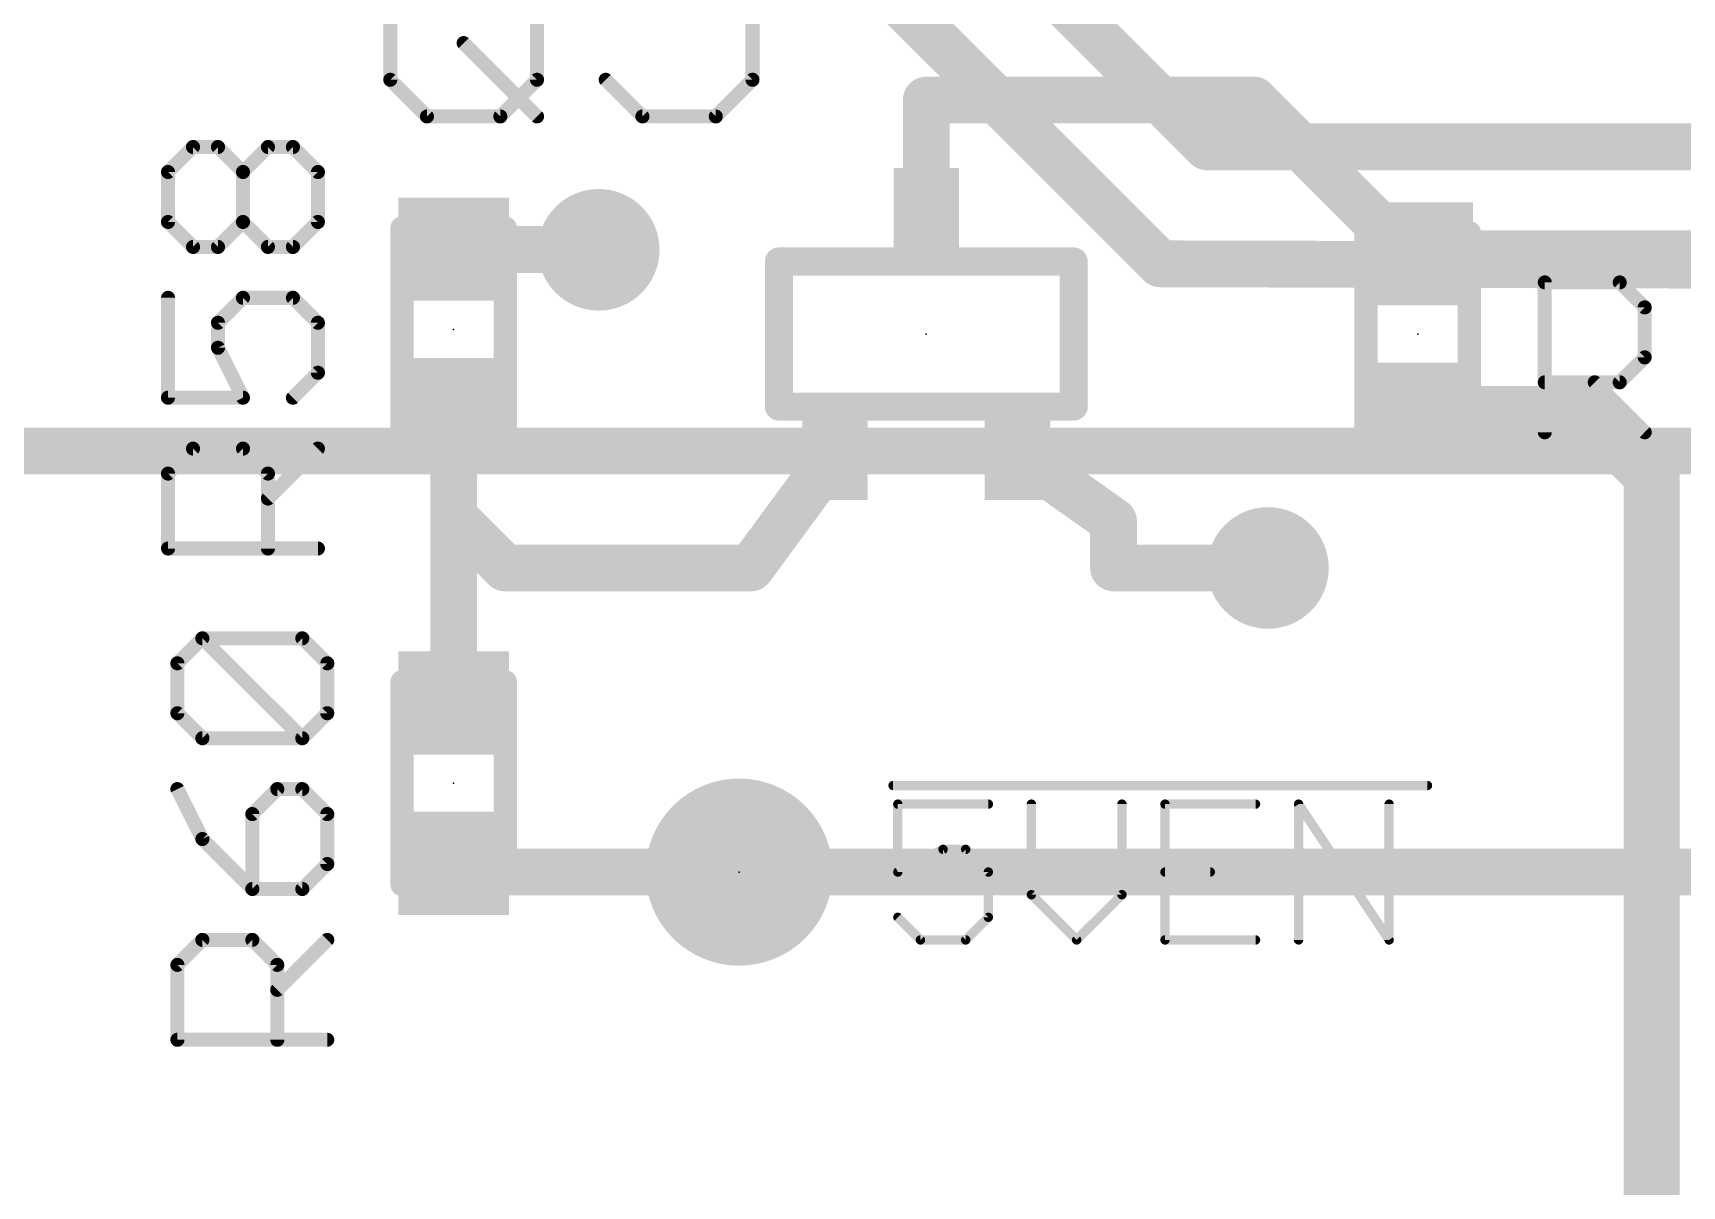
# Model space of a CAD drawing. Extents: x -19 to 124, y 0 to 88.
# Drawn here: x 13.57 to 22.52, y 62.68 to 68.94 of the extents above; entities that cross this region are included whole.
import ezdxf

# ---------------------------------------------------------------- set-up
doc = ezdxf.new("R2010")
doc.units = 0
for name, color, linetype in [('1', 12, 'CONTINUOUS'), ('16', 132, 'CONTINUOUS'), ('17', 110, 'CONTINUOUS'), ('18', 110, 'CONTINUOUS'), ('21', 253, 'CONTINUOUS'), ('23', 53, 'CONTINUOUS'), ('25', 253, 'CONTINUOUS')]:
    doc.layers.add(name, color=color, linetype=linetype)

# ---------------------------------------------------------------- blocks, each defined once
blk = doc.blocks.new('ROUNDP')
at = {"const_width": 0.5}
blk.add_lwpolyline([(0, -0.25, 1), (0, 0.25, 1), (0, -0.25)], format="xyb", dxfattribs=at)
blk = doc.blocks.new('RECT')
blk.add_solid([(-0.5, -0.5), (0.5, -0.5), (-0.5, 0.5), (0.5, 0.5)])
blk = doc.blocks.new('ROUNDV')
at = {"const_width": 0.5}
blk.add_lwpolyline([(0, -0.25, 1), (0, 0.25, 1), (0, -0.25)], format="xyb", dxfattribs=at)

msp = doc.modelspace()

# ---------------------------------------------------------------- linework, layer by layer
at = {"layer": '1'}
for points, const_width in [([(20.193, 68.58), (18.415, 68.58)], 0.254), ([(18.415, 68.58), (18.415, 67.9577)], 0.254), ([(21.028, 67.745), (20.193, 68.58)], 0.254), ([(15.8496, 67.7704), (15.8464, 67.7704)], 0.254), ([(15.8464, 67.7704), (16.637, 67.7672)], 0.254), ([(21.082, 67.745), (21.028, 67.745)], 0.254), ([(21.082, 67.745), (23.041, 67.745)], 0.254), ([(15.8496, 66.9004), (15.8496, 66.3194)], 0.254), ([(15.8496, 65.3066), (15.8496, 66.9004)], 0.254), ([(21.082, 66.875), (22.025, 66.875)], 0.3048), ([(22.025, 66.875), (22.352, 66.548)], 0.3048), ([(17.4625, 66.04), (17.9197, 66.6623)], 0.254), ([(18.9103, 66.6623), (19.431, 66.294)], 0.254), ([(22.352, 66.548), (22.352, 58.42)], 0.3048), ([(15.8496, 66.3194), (16.129, 66.04)], 0.254), ([(19.431, 66.294), (19.431, 66.04)], 0.254), ([(16.129, 66.04), (17.4625, 66.04)], 0.254), ([(19.431, 66.04), (20.2692, 66.04)], 0.254), ([(15.8496, 64.4366), (15.8496, 64.389)], 0.254), ([(15.8496, 64.389), (17.399, 64.389)], 0.254)]:
    msp.add_lwpolyline(points, dxfattribs=dict(at, const_width=const_width))
for points, const_width in [([(18.415, 68.6435, 1), (18.415, 68.5165)], 0.127), ([(18.4785, 68.58, 1), (18.3515, 68.58)], 0.127), ([(20.2379, 68.6249, 1), (20.1481, 68.5351)], 0.127), ([(20.193, 68.5165, 1), (20.193, 68.6435)], 0.127), ([(18.3515, 67.9577, 1), (18.4785, 67.9577)], 0.127), ([(15.8464, 67.8339, 1), (15.8464, 67.7069)], 0.127), ([(15.8467, 67.8339, 1), (15.8461, 67.7069)], 0.127), ([(15.8496, 67.7069, 1), (15.8496, 67.8339)], 0.127), ([(16.6367, 67.7037, 1), (16.6373, 67.8307)], 0.127), ([(21.028, 67.8085, 1), (21.028, 67.6815)], 0.127), ([(20.9831, 67.7001, 1), (21.0729, 67.7899)], 0.127), ([(21.082, 67.8085, 1), (21.082, 67.6815)], 0.127), ([(21.082, 67.6815, 1), (21.082, 67.8085)], 0.127), ([(15.9131, 66.9004, 1), (15.7861, 66.9004)], 0.127), ([(15.9131, 66.9004, 1), (15.7861, 66.9004)], 0.127), ([(21.082, 66.9512, 1), (21.082, 66.7988)], 0.1524), ([(22.0789, 66.9289, 1), (21.9711, 66.8211)], 0.1524), ([(22.025, 66.7988, 1), (22.025, 66.9512)], 0.1524), ([(17.9709, 66.6247, 1), (17.8685, 66.6999)], 0.127), ([(18.947, 66.7141, 1), (18.8736, 66.6105)], 0.127), ([(22.4282, 66.548, 1), (22.2758, 66.548)], 0.1524), ([(22.2981, 66.4941, 1), (22.4059, 66.6019)], 0.1524), ([(15.8945, 66.3643, 1), (15.8047, 66.2745)], 0.127), ([(19.4945, 66.294, 1), (19.3675, 66.294)], 0.127), ([(19.3943, 66.2422, 1), (19.4677, 66.3458)], 0.127), ([(15.7861, 66.3194, 1), (15.9131, 66.3194)], 0.127), ([(16.129, 66.1035, 1), (16.129, 65.9765)], 0.127), ([(16.0841, 65.9951, 1), (16.1739, 66.0849)], 0.127), ([(17.4113, 66.0776, 1), (17.5137, 66.0024)], 0.127), ([(17.4625, 65.9765, 1), (17.4625, 66.1035)], 0.127), ([(19.431, 66.1035, 1), (19.431, 65.9765)], 0.127), ([(20.2692, 65.9765, 1), (20.2692, 66.1035)], 0.127), ([(19.3675, 66.04, 1), (19.4945, 66.04)], 0.127), ([(15.7861, 65.3066, 1), (15.9131, 65.3066)], 0.127), ([(15.9131, 64.4366, 1), (15.7861, 64.4366)], 0.127), ([(15.8496, 64.4525, 1), (15.8496, 64.3255)], 0.127), ([(15.7861, 64.389, 1), (15.9131, 64.389)], 0.127), ([(17.399, 64.3255, 1), (17.399, 64.4525)], 0.127)]:
    msp.add_lwpolyline(points, format="xyb", dxfattribs=dict(at, const_width=const_width))
at = {"layer": '16', "const_width": 0.254}
for points in [[(18.034, 70.231), (19.939, 68.326)], [(18.161, 69.215), (19.685, 67.691)], [(19.939, 68.326), (41.275, 68.326)], [(19.685, 67.691), (40.005, 67.6402)], [(12.065, 66.675), (23.876, 66.675)], [(17.399, 64.389), (39.116, 64.389)]]:
    msp.add_lwpolyline(points, dxfattribs=at)
at = {"layer": '16', "const_width": 0.127}
for points in [[(19.939, 68.3895, 1), (19.939, 68.2625)], [(19.8941, 68.2811, 1), (19.9839, 68.3709)], [(19.6852, 67.7545, 1), (19.6848, 67.6275)], [(19.6401, 67.6461, 1), (19.7299, 67.7359)], [(17.399, 64.4525, 1), (17.399, 64.3255)]]:
    msp.add_lwpolyline(points, format="xyb", dxfattribs=at)
at = {"layer": '21'}
for points, const_width in [([(15.5696, 66.7854), (15.5696, 67.8854)], 0.127), ([(16.1296, 66.7854), (16.1296, 67.8854)], 0.127), ([(20.802, 66.76), (20.802, 67.86)], 0.127), ([(21.362, 66.76), (21.362, 67.86)], 0.127), ([(19.2151, 67.7037), (17.6149, 67.7037)], 0.1524), ([(17.6149, 67.7037), (17.6149, 66.9163)], 0.1524), ([(19.2151, 66.9163), (19.2151, 67.7037)], 0.1524), ([(17.6149, 66.9163), (19.2151, 66.9163)], 0.1524), ([(15.5696, 65.4216), (15.5696, 64.3216)], 0.127), ([(16.1296, 65.4216), (16.1296, 64.3216)], 0.127)]:
    msp.add_lwpolyline(points, dxfattribs=dict(at, const_width=const_width))
for points, const_width in [([(15.6014, 67.8854, 1), (15.5379, 67.8854)], 0.0635), ([(16.1613, 67.8854, 1), (16.0979, 67.8854)], 0.0635), ([(20.8337, 67.86, 1), (20.7703, 67.86)], 0.0635), ([(21.3938, 67.86, 1), (21.3303, 67.86)], 0.0635), ([(17.6149, 67.7418, 1), (17.6149, 67.6656)], 0.0762), ([(17.653, 67.7037, 1), (17.5768, 67.7037)], 0.0762), ([(19.2532, 67.7037, 1), (19.177, 67.7037)], 0.0762), ([(19.2151, 67.6656, 1), (19.2151, 67.7418)], 0.0762), ([(17.6149, 66.9544, 1), (17.6149, 66.8782)], 0.0762), ([(17.5768, 66.9163, 1), (17.653, 66.9163)], 0.0762), ([(19.177, 66.9163, 1), (19.2532, 66.9163)], 0.0762), ([(19.2151, 66.8782, 1), (19.2151, 66.9544)], 0.0762), ([(15.5379, 66.7854, 1), (15.6014, 66.7854)], 0.0635), ([(16.0979, 66.7854, 1), (16.1613, 66.7854)], 0.0635), ([(20.7703, 66.76, 1), (20.8337, 66.76)], 0.0635), ([(21.3303, 66.76, 1), (21.3938, 66.76)], 0.0635), ([(15.6014, 65.4216, 1), (15.5379, 65.4216)], 0.0635), ([(16.1613, 65.4216, 1), (16.0979, 65.4216)], 0.0635), ([(15.5379, 64.3216, 1), (15.6014, 64.3216)], 0.0635), ([(16.0979, 64.3216, 1), (16.1613, 64.3216)], 0.0635)]:
    msp.add_lwpolyline(points, format="xyb", dxfattribs=dict(at, const_width=const_width))
at = {"layer": '23'}
for p in [(15.8496, 67.3354), (18.415, 67.31), (21.082, 67.31), (15.8496, 64.8716), (17.399, 64.389)]:
    msp.add_point(p, dxfattribs=at)
at = {"layer": '25'}
for points, const_width in [([(15.5057, 68.6902), (15.5057, 69.4868)], 0.0762), ([(16.3023, 69.4868), (16.3023, 68.6902)], 0.0762), ([(17.4716, 68.6902), (17.4716, 69.4868)], 0.0762), ([(15.904, 68.8894), (16.3023, 68.4911)], 0.0762), ([(15.7048, 68.4911), (15.5057, 68.6902)], 0.0762), ([(16.3023, 68.6902), (16.1031, 68.4911)], 0.0762), ([(16.6751, 68.6902), (16.8742, 68.4911)], 0.0762), ([(17.2725, 68.4911), (17.4716, 68.6902)], 0.0762), ([(16.1031, 68.4911), (15.7048, 68.4911)], 0.0762), ([(16.8742, 68.4911), (17.2725, 68.4911)], 0.0762), ([(14.2995, 68.1895), (14.4351, 68.3251)], 0.0762), ([(14.4351, 68.3251), (14.5707, 68.3251)], 0.0762), ([(14.5707, 68.3251), (14.7063, 68.1895)], 0.0762), ([(14.7063, 68.1895), (14.8418, 68.3251)], 0.0762), ([(14.8418, 68.3251), (14.9774, 68.3251)], 0.0762), ([(14.9774, 68.3251), (15.113, 68.1895)], 0.0762), ([(14.2995, 67.9184), (14.2995, 68.1895)], 0.0762), ([(14.7063, 67.9184), (14.7063, 68.1895)], 0.0762), ([(15.113, 68.1895), (15.113, 67.9184)], 0.0762), ([(14.4351, 67.7828), (14.2995, 67.9184)], 0.0762), ([(14.7063, 67.9184), (14.5707, 67.7828)], 0.0762), ([(14.8418, 67.7828), (14.7063, 67.9184)], 0.0762), ([(15.113, 67.9184), (14.9774, 67.7828)], 0.0762), ([(14.5707, 67.7828), (14.4351, 67.7828)], 0.0762), ([(14.9774, 67.7828), (14.8418, 67.7828)], 0.0762), ([(21.7718, 66.7766), (21.7718, 67.5901)], 0.0762), ([(21.7718, 67.5901), (22.1786, 67.5901)], 0.0762), ([(22.1786, 67.5901), (22.3142, 67.4545)], 0.0762), ([(14.2995, 67.5065), (14.2995, 66.9642)], 0.0762), ([(14.5707, 67.371), (14.7063, 67.5065)], 0.0762), ([(14.7063, 67.5065), (14.9774, 67.5065)], 0.0762), ([(14.9774, 67.5065), (15.113, 67.371)], 0.0762), ([(22.3142, 67.4545), (22.3142, 67.1833)], 0.0762), ([(14.5707, 67.2354), (14.5707, 67.371)], 0.0762), ([(15.113, 67.371), (15.113, 67.0998)], 0.0762), ([(14.7063, 66.9642), (14.5707, 67.2354)], 0.0762), ([(22.3142, 67.1833), (22.1786, 67.0478)], 0.0762), ([(15.113, 67.0998), (14.9774, 66.9642)], 0.0762), ([(22.1786, 67.0478), (21.7718, 67.0478)], 0.0762), ([(22.043, 67.0478), (22.3142, 66.7766)], 0.0762), ([(14.2995, 66.9642), (14.7063, 66.9642)], 0.0762), ([(14.2995, 66.5524), (14.4351, 66.688)], 0.0762), ([(14.4351, 66.688), (14.7063, 66.688)], 0.0762), ([(14.7063, 66.688), (14.8418, 66.5524)], 0.0762), ([(14.8418, 66.4168), (15.113, 66.688)], 0.0762), ([(14.2995, 66.1456), (14.2995, 66.5524)], 0.0762), ([(14.8418, 66.5524), (14.8418, 66.1456)], 0.0762), ([(15.113, 66.1456), (14.2995, 66.1456)], 0.0762), ([(14.3503, 65.5225), (14.4859, 65.6581)], 0.0762), ([(14.4859, 65.6581), (15.0282, 65.6581)], 0.0762), ([(15.0282, 65.1158), (14.4859, 65.6581)], 0.0762), ([(15.0282, 65.6581), (15.1638, 65.5225)], 0.0762), ([(14.3503, 65.2514), (14.3503, 65.5225)], 0.0762), ([(15.1638, 65.5225), (15.1638, 65.2514)], 0.0762), ([(14.4859, 65.1158), (14.3503, 65.2514)], 0.0762), ([(15.1638, 65.2514), (15.0282, 65.1158)], 0.0762), ([(15.0282, 65.1158), (14.4859, 65.1158)], 0.0762), ([(14.3503, 64.8395), (14.4859, 64.5684)], 0.0762), ([(14.8926, 64.8395), (14.7571, 64.704)], 0.0762), ([(15.0282, 64.8395), (14.8926, 64.8395)], 0.0762), ([(15.1638, 64.704), (15.0282, 64.8395)], 0.0762), ([(18.2349, 64.8589), (21.1351, 64.8589)], 0.0508), ([(14.7571, 64.704), (14.7571, 64.2972)], 0.0762), ([(15.1638, 64.4328), (15.1638, 64.704)], 0.0762), ([(18.7518, 64.7579), (18.2603, 64.7579)], 0.0508), ([(18.2603, 64.7579), (18.2603, 64.3893)], 0.0508), ([(18.9854, 64.7579), (18.9854, 64.2664)], 0.0508), ([(19.4769, 64.2664), (19.4769, 64.7579)], 0.0508), ([(20.2019, 64.7579), (19.7104, 64.7579)], 0.0508), ([(19.7104, 64.7579), (19.7104, 64.0207)], 0.0508), ([(20.4354, 64.0207), (20.4354, 64.7579)], 0.0508), ([(20.4354, 64.7579), (20.9269, 64.0207)], 0.0508), ([(20.9269, 64.0207), (20.9269, 64.7579)], 0.0508), ([(14.4859, 64.5684), (14.7571, 64.2972)], 0.0762), ([(18.2603, 64.3893), (18.5061, 64.5122)], 0.0508), ([(18.5061, 64.5122), (18.629, 64.5122)], 0.0508), ([(18.629, 64.5122), (18.7518, 64.3893)], 0.0508), ([(15.0282, 64.2972), (15.1638, 64.4328)], 0.0762), ([(18.7518, 64.3893), (18.7518, 64.1436)], 0.0508), ([(19.7104, 64.3893), (19.9561, 64.3893)], 0.0508), ([(14.7571, 64.2972), (15.0282, 64.2972)], 0.0762), ([(18.9854, 64.2664), (19.2311, 64.0207)], 0.0508), ([(19.2311, 64.0207), (19.4769, 64.2664)], 0.0508), ([(18.3832, 64.0207), (18.2603, 64.1436)], 0.0508), ([(18.7518, 64.1436), (18.629, 64.0207)], 0.0508), ([(14.3503, 63.8854), (14.4859, 64.021)], 0.0762), ([(14.4859, 64.021), (14.7571, 64.021)], 0.0762), ([(14.7571, 64.021), (14.8926, 63.8854)], 0.0762), ([(14.8926, 63.7498), (15.1638, 64.021)], 0.0762), ([(18.629, 64.0207), (18.3832, 64.0207)], 0.0508), ([(19.7104, 64.0207), (20.2019, 64.0207)], 0.0508), ([(14.3503, 63.4786), (14.3503, 63.8854)], 0.0762), ([(14.8926, 63.8854), (14.8926, 63.4786)], 0.0762), ([(15.1638, 63.4786), (14.3503, 63.4786)], 0.0762)]:
    msp.add_lwpolyline(points, dxfattribs=dict(at, const_width=const_width))
for points, const_width in [([(15.9174, 68.9028, 1), (15.8905, 68.8759)], 0.0381), ([(15.5192, 68.7037, 1), (15.4922, 68.6768)], 0.0381), ([(15.4867, 68.6902, 1), (15.5248, 68.6902)], 0.0381), ([(16.2832, 68.6902, 1), (16.3213, 68.6902)], 0.0381), ([(16.3157, 68.6768, 1), (16.2888, 68.7037)], 0.0381), ([(16.6886, 68.7037, 1), (16.6616, 68.6768)], 0.0381), ([(17.4526, 68.6902, 1), (17.4907, 68.6902)], 0.0381), ([(17.4851, 68.6768, 1), (17.4582, 68.7037)], 0.0381), ([(15.7048, 68.5101, 1), (15.7048, 68.4721)], 0.0381), ([(15.6914, 68.4776, 1), (15.7183, 68.5046)], 0.0381), ([(16.0896, 68.5046, 1), (16.1166, 68.4776)], 0.0381), ([(16.1031, 68.4721, 1), (16.1031, 68.5101)], 0.0381), ([(16.2888, 68.4776, 1), (16.3157, 68.5046)], 0.0381), ([(16.8742, 68.5101, 1), (16.8742, 68.4721)], 0.0381), ([(16.8608, 68.4776, 1), (16.8877, 68.5046)], 0.0381), ([(17.259, 68.5046, 1), (17.286, 68.4776)], 0.0381), ([(17.2725, 68.4721, 1), (17.2725, 68.5101)], 0.0381), ([(14.4351, 68.3442, 1), (14.4351, 68.3061)], 0.0381), ([(14.4486, 68.3116, 1), (14.4216, 68.3386)], 0.0381), ([(14.5841, 68.3386, 1), (14.5572, 68.3116)], 0.0381), ([(14.5707, 68.3061, 1), (14.5707, 68.3442)], 0.0381), ([(14.8418, 68.3442, 1), (14.8418, 68.3061)], 0.0381), ([(14.8553, 68.3116, 1), (14.8284, 68.3386)], 0.0381), ([(14.9909, 68.3386, 1), (14.9639, 68.3116)], 0.0381), ([(14.9774, 68.3061, 1), (14.9774, 68.3442)], 0.0381), ([(14.3186, 68.1895, 1), (14.2805, 68.1895)], 0.0381), ([(14.286, 68.203, 1), (14.313, 68.1761)], 0.0381), ([(14.7253, 68.1895, 1), (14.6872, 68.1895)], 0.0381), ([(14.6928, 68.203, 1), (14.7197, 68.1761)], 0.0381), ([(14.6928, 68.1761, 1), (14.7197, 68.203)], 0.0381), ([(15.1321, 68.1895, 1), (15.094, 68.1895)], 0.0381), ([(15.0995, 68.1761, 1), (15.1265, 68.203)], 0.0381), ([(14.313, 67.9318, 1), (14.286, 67.9049)], 0.0381), ([(14.2805, 67.9184, 1), (14.3186, 67.9184)], 0.0381), ([(14.7197, 67.9318, 1), (14.6928, 67.9049)], 0.0381), ([(14.6872, 67.9184, 1), (14.7253, 67.9184)], 0.0381), ([(14.7197, 67.9049, 1), (14.6928, 67.9318)], 0.0381), ([(15.094, 67.9184, 1), (15.1321, 67.9184)], 0.0381), ([(15.1265, 67.9049, 1), (15.0995, 67.9318)], 0.0381), ([(14.4351, 67.8018, 1), (14.4351, 67.7637)], 0.0381), ([(14.4216, 67.7693, 1), (14.4486, 67.7963)], 0.0381), ([(14.5572, 67.7963, 1), (14.5841, 67.7693)], 0.0381), ([(14.5707, 67.7637, 1), (14.5707, 67.8018)], 0.0381), ([(14.8418, 67.8018, 1), (14.8418, 67.7637)], 0.0381), ([(14.8284, 67.7693, 1), (14.8553, 67.7963)], 0.0381), ([(14.9639, 67.7963, 1), (14.9909, 67.7693)], 0.0381), ([(14.9774, 67.7637, 1), (14.9774, 67.8018)], 0.0381), ([(21.7718, 67.6091, 1), (21.7718, 67.571)], 0.0381), ([(21.7909, 67.5901, 1), (21.7528, 67.5901)], 0.0381), ([(22.192, 67.6036, 1), (22.1651, 67.5766)], 0.0381), ([(22.1786, 67.571, 1), (22.1786, 67.6091)], 0.0381), ([(14.3186, 67.5065, 1), (14.2805, 67.5065)], 0.0381), ([(14.7063, 67.5256, 1), (14.7063, 67.4875)], 0.0381), ([(14.7197, 67.4931, 1), (14.6928, 67.52)], 0.0381), ([(14.9909, 67.52, 1), (14.9639, 67.4931)], 0.0381), ([(14.9774, 67.4875, 1), (14.9774, 67.5256)], 0.0381), ([(22.3332, 67.4545, 1), (22.2951, 67.4545)], 0.0381), ([(22.3007, 67.441, 1), (22.3276, 67.468)], 0.0381), ([(14.5897, 67.371, 1), (14.5516, 67.371)], 0.0381), ([(14.5572, 67.3844, 1), (14.5841, 67.3575)], 0.0381), ([(15.1321, 67.371, 1), (15.094, 67.371)], 0.0381), ([(15.0995, 67.3575, 1), (15.1265, 67.3844)], 0.0381), ([(14.5877, 67.2439, 1), (14.5536, 67.2269)], 0.0381), ([(14.5516, 67.2354, 1), (14.5897, 67.2354)], 0.0381), ([(22.3276, 67.1699, 1), (22.3007, 67.1968)], 0.0381), ([(15.1265, 67.0863, 1), (15.0995, 67.1133)], 0.0381), ([(22.2951, 67.1833, 1), (22.3332, 67.1833)], 0.0381), ([(15.094, 67.0998, 1), (15.1321, 67.0998)], 0.0381), ([(21.7718, 67.0668, 1), (21.7718, 67.0287)], 0.0381), ([(22.0565, 67.0612, 1), (22.0295, 67.0343)], 0.0381), ([(22.1651, 67.0612, 1), (22.192, 67.0343)], 0.0381), ([(22.1786, 67.0287, 1), (22.1786, 67.0668)], 0.0381), ([(14.2995, 66.9833, 1), (14.2995, 66.9452)], 0.0381), ([(14.2805, 66.9642, 1), (14.3186, 66.9642)], 0.0381), ([(14.6892, 66.9557, 1), (14.7233, 66.9727)], 0.0381), ([(14.7063, 66.9452, 1), (14.7063, 66.9833)], 0.0381), ([(14.9639, 66.9777, 1), (14.9909, 66.9507)], 0.0381), ([(21.7528, 66.7766, 1), (21.7909, 66.7766)], 0.0381), ([(22.3007, 66.7631, 1), (22.3276, 66.7901)], 0.0381), ([(14.4351, 66.707, 1), (14.4351, 66.6689)], 0.0381), ([(14.4486, 66.6745, 1), (14.4216, 66.7014)], 0.0381), ([(14.7197, 66.7014, 1), (14.6928, 66.6745)], 0.0381), ([(14.7063, 66.6689, 1), (14.7063, 66.707)], 0.0381), ([(15.1265, 66.6745, 1), (15.0995, 66.7014)], 0.0381), ([(14.3186, 66.5524, 1), (14.2805, 66.5524)], 0.0381), ([(14.8609, 66.5524, 1), (14.8228, 66.5524)], 0.0381), ([(14.286, 66.5658, 1), (14.313, 66.5389)], 0.0381), ([(14.8284, 66.5389, 1), (14.8553, 66.5658)], 0.0381), ([(14.8284, 66.4303, 1), (14.8553, 66.4033)], 0.0381), ([(14.2995, 66.1647, 1), (14.2995, 66.1266)], 0.0381), ([(14.2805, 66.1456, 1), (14.3186, 66.1456)], 0.0381), ([(14.8228, 66.1456, 1), (14.8609, 66.1456)], 0.0381), ([(15.113, 66.1266, 1), (15.113, 66.1647)], 0.0381), ([(14.4859, 65.6772, 1), (14.4859, 65.6391)], 0.0381), ([(14.4994, 65.6716, 1), (14.4724, 65.6446)], 0.0381), ([(14.4994, 65.6446, 1), (14.4724, 65.6716)], 0.0381), ([(15.0417, 65.6716, 1), (15.0147, 65.6446)], 0.0381), ([(15.0282, 65.6391, 1), (15.0282, 65.6772)], 0.0381), ([(14.3368, 65.536, 1), (14.3638, 65.5091)], 0.0381), ([(14.3694, 65.5225, 1), (14.3313, 65.5225)], 0.0381), ([(15.1829, 65.5225, 1), (15.1448, 65.5225)], 0.0381), ([(15.1503, 65.5091, 1), (15.1773, 65.536)], 0.0381), ([(14.3638, 65.2648, 1), (14.3368, 65.2379)], 0.0381), ([(14.3313, 65.2514, 1), (14.3694, 65.2514)], 0.0381), ([(15.1448, 65.2514, 1), (15.1829, 65.2514)], 0.0381), ([(15.1773, 65.2379, 1), (15.1503, 65.2648)], 0.0381), ([(14.4859, 65.1348, 1), (14.4859, 65.0967)], 0.0381), ([(14.4724, 65.1023, 1), (14.4994, 65.1293)], 0.0381), ([(15.0147, 65.1293, 1), (15.0417, 65.1023)], 0.0381), ([(15.0147, 65.1023, 1), (15.0417, 65.1293)], 0.0381), ([(15.0282, 65.0967, 1), (15.0282, 65.1348)], 0.0381), ([(14.3673, 64.8481, 1), (14.3333, 64.831)], 0.0381), ([(14.8926, 64.8586, 1), (14.8926, 64.8205)], 0.0381), ([(14.9061, 64.8261, 1), (14.8792, 64.853)], 0.0381), ([(15.0417, 64.853, 1), (15.0147, 64.8261)], 0.0381), ([(15.0282, 64.8205, 1), (15.0282, 64.8586)], 0.0381), ([(18.2349, 64.8716, 1), (18.2349, 64.8462)], 0.0254), ([(21.1351, 64.8462, 1), (21.1351, 64.8716)], 0.0254), ([(14.7761, 64.704, 1), (14.738, 64.704)], 0.0381), ([(14.7436, 64.7174, 1), (14.7705, 64.6905)], 0.0381), ([(15.1829, 64.704, 1), (15.1448, 64.704)], 0.0381), ([(15.1503, 64.6905, 1), (15.1773, 64.7174)], 0.0381), ([(18.2603, 64.7706, 1), (18.2603, 64.7452)], 0.0254), ([(18.273, 64.7579, 1), (18.2476, 64.7579)], 0.0254), ([(18.7518, 64.7452, 1), (18.7518, 64.7706)], 0.0254), ([(18.9981, 64.7579, 1), (18.9727, 64.7579)], 0.0254), ([(19.4896, 64.7579, 1), (19.4642, 64.7579)], 0.0254), ([(19.7104, 64.7706, 1), (19.7104, 64.7452)], 0.0254), ([(19.7231, 64.7579, 1), (19.6977, 64.7579)], 0.0254), ([(20.2019, 64.7452, 1), (20.2019, 64.7706)], 0.0254), ([(20.4481, 64.7579, 1), (20.4227, 64.7579)], 0.0254), ([(20.446, 64.765, 1), (20.4249, 64.7509)], 0.0254), ([(20.9396, 64.7579, 1), (20.9142, 64.7579)], 0.0254), ([(14.4994, 64.5818, 1), (14.4724, 64.5549)], 0.0381), ([(14.4688, 64.5599, 1), (14.5029, 64.5769)], 0.0381), ([(18.5061, 64.5249, 1), (18.5061, 64.4995)], 0.0254), ([(18.5118, 64.5008, 1), (18.5004, 64.5235)], 0.0254), ([(18.6379, 64.5212, 1), (18.62, 64.5032)], 0.0254), ([(18.629, 64.4995, 1), (18.629, 64.5249)], 0.0254), ([(15.1448, 64.4328, 1), (15.1829, 64.4328)], 0.0381), ([(15.1773, 64.4193, 1), (15.1503, 64.4463)], 0.0381), ([(18.2476, 64.3893, 1), (18.273, 64.3893)], 0.0254), ([(18.2547, 64.4007, 1), (18.266, 64.378)], 0.0254), ([(18.7645, 64.3893, 1), (18.7391, 64.3893)], 0.0254), ([(18.7429, 64.3803, 1), (18.7608, 64.3983)], 0.0254), ([(19.7104, 64.402, 1), (19.7104, 64.3766)], 0.0254), ([(19.9561, 64.3766, 1), (19.9561, 64.402)], 0.0254), ([(14.738, 64.2972, 1), (14.7761, 64.2972)], 0.0381), ([(14.7571, 64.3163, 1), (14.7571, 64.2782)], 0.0381), ([(14.7436, 64.2837, 1), (14.7705, 64.3107)], 0.0381), ([(15.0147, 64.3107, 1), (15.0417, 64.2837)], 0.0381), ([(15.0282, 64.2782, 1), (15.0282, 64.3163)], 0.0381), ([(18.9944, 64.2754, 1), (18.9764, 64.2575)], 0.0254), ([(18.9727, 64.2664, 1), (18.9981, 64.2664)], 0.0254), ([(19.4642, 64.2664, 1), (19.4896, 64.2664)], 0.0254), ([(19.4858, 64.2575, 1), (19.4679, 64.2754)], 0.0254), ([(18.2693, 64.1525, 1), (18.2514, 64.1346)], 0.0254), ([(18.7391, 64.1436, 1), (18.7645, 64.1436)], 0.0254), ([(18.7608, 64.1346, 1), (18.7429, 64.1525)], 0.0254), ([(14.4859, 64.04, 1), (14.4859, 64.0019)], 0.0381), ([(14.4994, 64.0075, 1), (14.4724, 64.0344)], 0.0381), ([(14.7705, 64.0344, 1), (14.7436, 64.0075)], 0.0381), ([(14.7571, 64.0019, 1), (14.7571, 64.04)], 0.0381), ([(15.1773, 64.0075, 1), (15.1503, 64.0344)], 0.0381), ([(18.3832, 64.0334, 1), (18.3832, 64.008)], 0.0254), ([(18.3742, 64.0117, 1), (18.3922, 64.0297)], 0.0254), ([(18.62, 64.0297, 1), (18.6379, 64.0117)], 0.0254), ([(18.629, 64.008, 1), (18.629, 64.0334)], 0.0254), ([(19.2221, 64.0297, 1), (19.2401, 64.0117)], 0.0254), ([(19.2221, 64.0117, 1), (19.2401, 64.0297)], 0.0254), ([(19.7104, 64.0334, 1), (19.7104, 64.008)], 0.0254), ([(19.6977, 64.0207, 1), (19.7231, 64.0207)], 0.0254), ([(20.2019, 64.008, 1), (20.2019, 64.0334)], 0.0254), ([(20.4227, 64.0207, 1), (20.4481, 64.0207)], 0.0254), ([(20.9142, 64.0207, 1), (20.9396, 64.0207)], 0.0254), ([(20.9163, 64.0137, 1), (20.9375, 64.0277)], 0.0254), ([(14.3368, 63.8988, 1), (14.3638, 63.8719)], 0.0381), ([(14.3694, 63.8854, 1), (14.3313, 63.8854)], 0.0381), ([(14.9117, 63.8854, 1), (14.8736, 63.8854)], 0.0381), ([(14.8792, 63.8719, 1), (14.9061, 63.8988)], 0.0381), ([(14.8792, 63.7633, 1), (14.9061, 63.7363)], 0.0381), ([(14.3503, 63.4977, 1), (14.3503, 63.4596)], 0.0381), ([(14.3313, 63.4786, 1), (14.3694, 63.4786)], 0.0381), ([(14.8736, 63.4786, 1), (14.9117, 63.4786)], 0.0381), ([(15.1638, 63.4596, 1), (15.1638, 63.4977)], 0.0381)]:
    msp.add_lwpolyline(points, format="xyb", dxfattribs=dict(at, const_width=const_width))

# ---------------------------------------------------------------- block references
at = {"layer": '1', "xscale": 0.3556, "yscale": 0.508}
for p in [(18.415, 67.9577), (17.9197, 66.6623), (18.9103, 66.6623)]:
    msp.add_blockref('RECT', p, dxfattribs=at)
at = {"layer": '1', "xscale": 0.56, "yscale": 0.6}
for p, rotation in [((15.8496, 67.7704), 270), ((21.082, 67.745), 270), ((15.8496, 66.9004), 270), ((21.082, 66.875), 270), ((15.8496, 65.3066), 90), ((15.8496, 64.4366), 90)]:
    msp.add_blockref('RECT', p, dxfattribs=dict(at, rotation=rotation))
at = {"layer": '17', "xscale": 1.016, "yscale": 1.016}
msp.add_blockref('ROUNDP', (17.399, 64.389), dxfattribs=at)
msp.add_blockref('ROUNDP', (17.399, 64.389), dxfattribs=at)
msp.add_blockref('ROUNDP', (17.399, 64.389), dxfattribs=at)
msp.add_blockref('ROUNDP', (17.399, 64.389), dxfattribs=at)
msp.add_blockref('ROUNDP', (17.399, 64.389), dxfattribs=at)
msp.add_blockref('ROUNDP', (17.399, 64.389), dxfattribs=at)
msp.add_blockref('ROUNDP', (17.399, 64.389), dxfattribs=at)
msp.add_blockref('ROUNDP', (17.399, 64.389), dxfattribs=at)
at = {"layer": '18', "xscale": 0.6604, "yscale": 0.6604}
for p in [(16.637, 67.7672), (16.637, 67.7672), (20.2692, 66.04), (20.2692, 66.04)]:
    msp.add_blockref('ROUNDV', p, dxfattribs=at)

doc.saveas('drawing.dxf')
